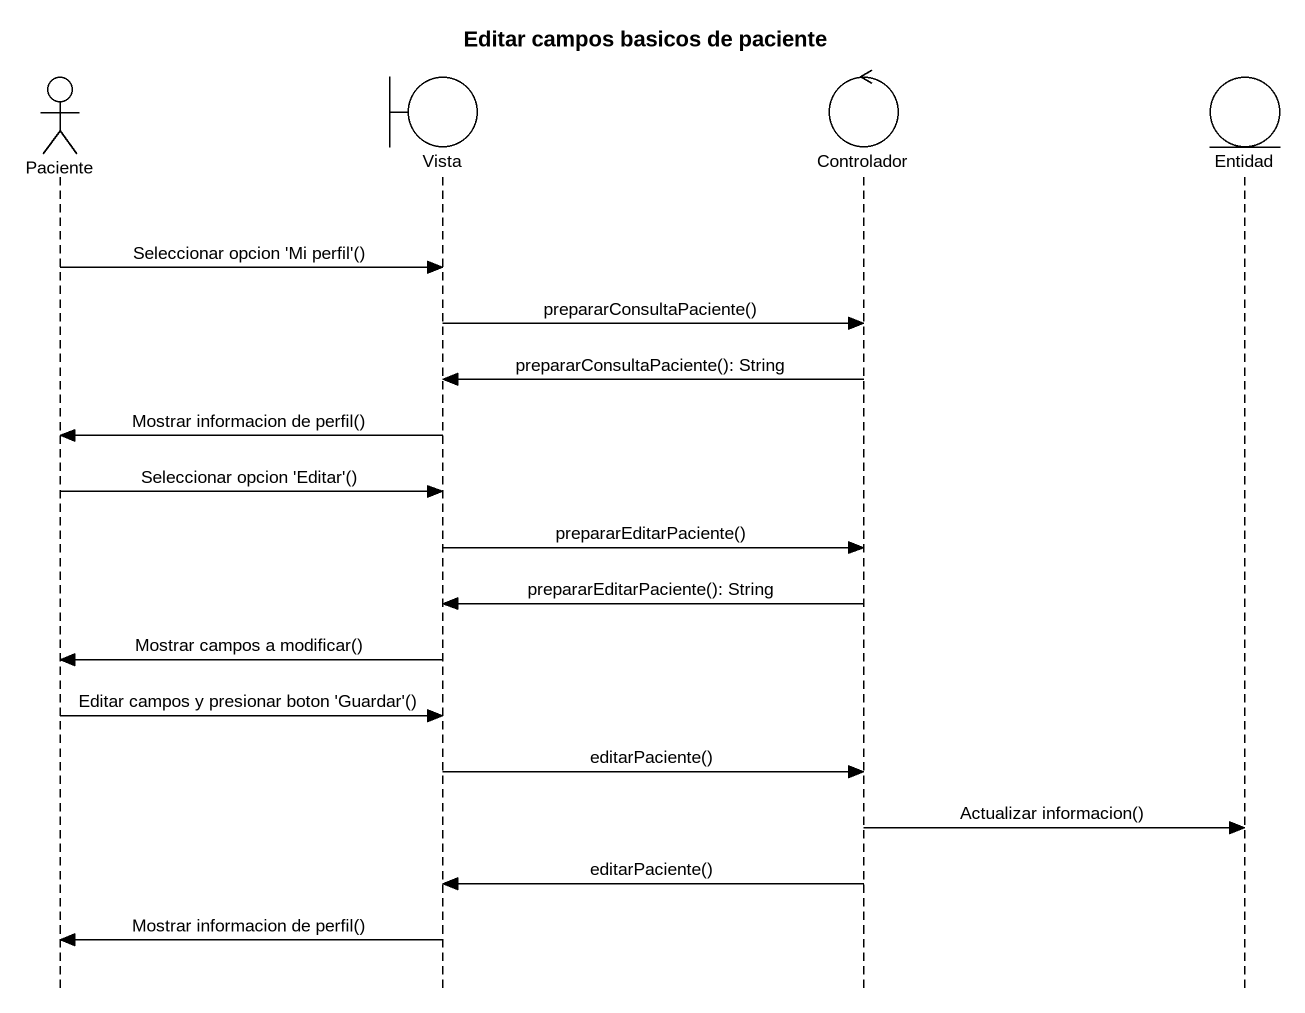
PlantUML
@startuml
title Editar campos basicos de paciente
hide footbox
actor Paciente
boundary Vista
control Controlador
entity Entidad

Paciente -> Vista : Seleccionar opcion 'Mi perfil'()
Vista -> Controlador : prepararConsultaPaciente()
Controlador -> Vista : prepararConsultaPaciente(): String
Vista -> Paciente : Mostrar informacion de perfil()
Paciente -> Vista : Seleccionar opcion 'Editar'()
Vista -> Controlador : prepararEditarPaciente()
Controlador -> Vista : prepararEditarPaciente(): String
Vista -> Paciente : Mostrar campos a modificar()
Paciente -> Vista : Editar campos y presionar boton 'Guardar'()
Vista -> Controlador : editarPaciente()
Controlador -> Entidad : Actualizar informacion()
Controlador -> Vista : editarPaciente()
Vista -> Paciente : Mostrar informacion de perfil()
@enduml
